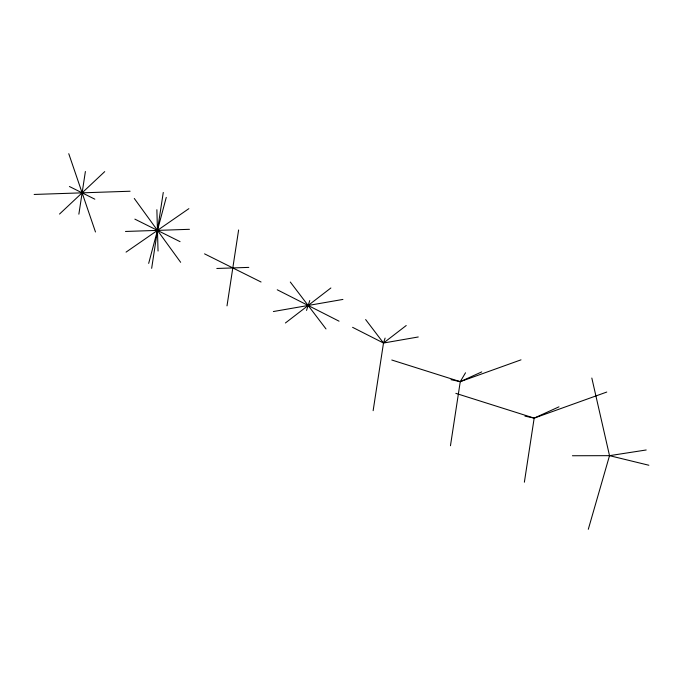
<?xml version="1.0" encoding="UTF-8"?>
<svg xmlns="http://www.w3.org/2000/svg" width="683" height="683" viewBox="0 0 683 683"><rect width="100%" height="100%" fill="white"/><g stroke="black" fill="none" stroke-linecap="round" stroke-linejoin="round"><path stroke-width="1.02" d="M78.861 214.18L85.392 171.501M151.66 268.325L163.271 192.444M227.004 305.873L238.615 229.992M373.14 410.679L383.496 343.028L385.11 338.085M450.456 445.743L460.257 381.66L465.516 372.79M524.373 482.198L534.174 418.116L558.967 406.837M148.672 263.382L166.259 197.387M588.294 529.299L609.518 455.663L591.828 378.041M306.53 310.415L309.766 300.537M59.523 214.061L104.721 171.621M285.417 322.982L330.879 287.978M406.223 325.526L383.496 343.028L352.59 327.328M126.065 252.121L188.867 208.656M481.737 371.894L460.257 381.66L451.045 379.688M521.009 359.839L460.257 381.66L391.786 360.018M524.962 416.143L534.174 418.116L606.76 392.051M273.379 311.533L342.917 299.427M418.261 336.975L383.496 343.028L365.636 319.559M572.422 455.749L609.518 455.663L646.195 449.986M34.15 194.45L130.094 191.231M125.484 231.46L189.447 229.309M216.818 268.47L248.8 267.394M609.518 455.663L648.85 465.243M455.834 393.348L534.174 418.116M69.41 186.502L94.835 199.18M134.858 219.123L180.064 241.654M204.55 253.854L261.06 282.011M277.247 289.78L339.058 321.181M290.292 282.019L326.004 328.941M134.278 198.463L180.654 262.306M68.761 153.701L95.483 231.981M156.877 209.724L158.046 251.045"/></g></svg>
